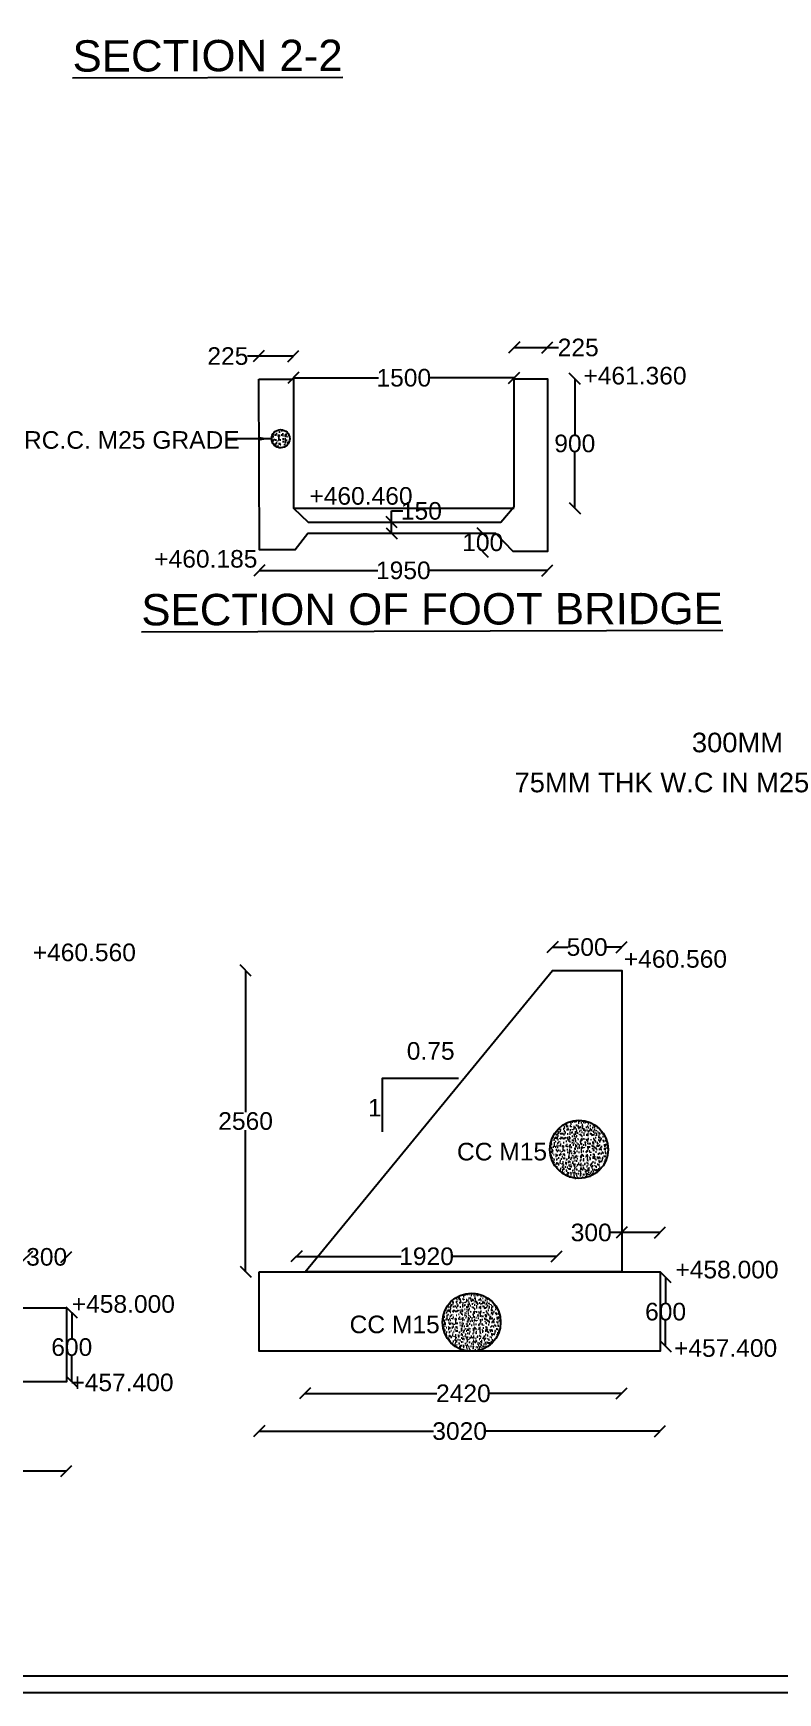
# Model space of a CAD drawing. Header units: millimetres. Extents: x 5124 to 6568637, y 2311 to 91879094.
# Drawn here: x 3548444 to 3554793, y 45932531 to 45946678 of the extents above; entities that cross this region are included whole.
import ezdxf

# ---------------------------------------------------------------- set-up
doc = ezdxf.new("R2010")
doc.units = ezdxf.units.MM
doc.header["$MEASUREMENT"] = 0
for name, color, linetype in [('DIMENSION', 7, 'Continuous'), ('DRAWING', 7, 'Continuous'), ('TEXT', 7, 'Continuous')]:
    doc.layers.add(name, color=color, linetype=linetype)
doc.styles.get("Standard").update_dxf_attribs({"font": 'arial.ttf', "height": 150})
doc.dimstyles.get("Standard").update_dxf_attribs({"dimtxt": 200, "dimasz": 110, "dimexe": 0.18, "dimexo": 0.0625, "dimgap": 0.09, "dimtad": 0, "dimtih": 1, "dimtoh": 1, "dimdec": 0, "dimzin": 0, "dimdsep": 46, "dimtxsty": 'Standard', "dimblk": 'OBLIQUE', "dimcen": 0.09, "dimse1": 1, "dimse2": 1, "dimadec": 0, "dimazin": 0, "dimtfac": 1, "dimtdec": 0, "dimtofl": 0, "dimtmove": 0, "dimatfit": 3, "dimfxl": 1, "dimtolj": 1, "dimtzin": 0, "dimarcsym": 0})

# ---------------------------------------------------------------- blocks, each defined once
blk = doc.blocks.new('_Oblique')
at = {"color": 0, "linetype": 'ByBlock', "lineweight": -2}
blk.add_line((-0.5, -0.5), (0.5, 0.5), dxfattribs=at)
blk = doc.blocks.new('*D91')
at = {"layer": 'Defpoints', "color": 0, "transparency": 16777216}
for p in [(3550367, 45943925), (3550367, 45943729), (3550662, 45943730)]:
    blk.add_point(p, dxfattribs=at)
at = {"layer": 'DIMENSION', "color": 0, "lineweight": -2, "transparency": 16777216}
for p, q in [((3550367, 45943925), (3550272, 45943925)), ((3550662, 45943925), (3550367, 45943925))]:
    blk.add_line(p, q, dxfattribs=at)
at = {"layer": 'DIMENSION', "color": 0, "lineweight": -2, "transparency": 16777216, "xscale": 95, "yscale": 95, "zscale": 95, "rotation": 180}
blk.add_blockref('_Oblique', (3550367, 45943925), dxfattribs=at)
at = {"layer": 'DIMENSION', "color": 0, "lineweight": -2, "transparency": 16777216, "xscale": 95, "yscale": 95, "zscale": 95}
blk.add_blockref('_Oblique', (3550662, 45943925), dxfattribs=at)
at = {"layer": 'DIMENSION', "color": 0, "transparency": 16777216, "insert": (3550104, 45943925), "char_height": 150, "attachment_point": 5}
blk.add_mtext('\\A1;225', dxfattribs=at)
blk = doc.blocks.new('*D92')
at = {"layer": 'Defpoints', "color": 0, "transparency": 16777216}
for p in [(3550662, 45943730), (3552545, 45943740), (3552545, 45943731)]:
    blk.add_point(p, dxfattribs=at)
at = {"layer": 'DIMENSION', "color": 0, "lineweight": -2, "transparency": 16777216}
for p, q in [((3550662, 45943740), (3551387, 45943740)), ((3552545, 45943740), (3551820, 45943740))]:
    blk.add_line(p, q, dxfattribs=at)
at = {"layer": 'DIMENSION', "color": 0, "lineweight": -2, "transparency": 16777216, "xscale": 95, "yscale": 95, "zscale": 95, "rotation": 180}
blk.add_blockref('_Oblique', (3550662, 45943740), dxfattribs=at)
at = {"layer": 'DIMENSION', "color": 0, "lineweight": -2, "transparency": 16777216, "xscale": 95, "yscale": 95, "zscale": 95}
blk.add_blockref('_Oblique', (3552545, 45943740), dxfattribs=at)
at = {"layer": 'DIMENSION', "color": 0, "transparency": 16777216, "insert": (3551604, 45943740), "char_height": 150, "attachment_point": 5}
blk.add_mtext('\\A1;1500', dxfattribs=at)
blk = doc.blocks.new('*D93')
at = {"layer": 'Defpoints', "color": 0, "transparency": 16777216}
for p in [(3552828, 45943998), (3552545, 45943731), (3552828, 45943731)]:
    blk.add_point(p, dxfattribs=at)
at = {"layer": 'DIMENSION', "color": 0, "lineweight": -2, "transparency": 16777216}
for p, q in [((3552545, 45943998), (3552828, 45943998)), ((3552828, 45943998), (3552923, 45943998))]:
    blk.add_line(p, q, dxfattribs=at)
at = {"layer": 'DIMENSION', "color": 0, "lineweight": -2, "transparency": 16777216, "xscale": 95, "yscale": 95, "zscale": 95, "rotation": 180}
blk.add_blockref('_Oblique', (3552545, 45943998), dxfattribs=at)
at = {"layer": 'DIMENSION', "color": 0, "lineweight": -2, "transparency": 16777216, "xscale": 95, "yscale": 95, "zscale": 95}
blk.add_blockref('_Oblique', (3552828, 45943998), dxfattribs=at)
at = {"layer": 'DIMENSION', "color": 0, "transparency": 16777216, "insert": (3553091, 45943998), "char_height": 150, "attachment_point": 5}
blk.add_mtext('\\A1;225', dxfattribs=at)
blk = doc.blocks.new('*D94')
at = {"layer": 'Defpoints', "color": 0, "transparency": 16777216}
for p in [(3552828, 45943731), (3552532, 45942629), (3553062, 45942629)]:
    blk.add_point(p, dxfattribs=at)
at = {"layer": 'DIMENSION', "color": 0, "lineweight": -2, "transparency": 16777216}
for p, q in [((3553062, 45943731), (3553062, 45943257)), ((3553062, 45942629), (3553062, 45943103))]:
    blk.add_line(p, q, dxfattribs=at)
at = {"layer": 'DIMENSION', "color": 0, "lineweight": -2, "transparency": 16777216, "xscale": 95, "yscale": 95, "zscale": 95}
for p, rotation in [((3553062, 45943731), 90), ((3553062, 45942629), 270)]:
    blk.add_blockref('_Oblique', p, dxfattribs=dict(at, rotation=rotation))
at = {"layer": 'DIMENSION', "color": 0, "transparency": 16777216, "insert": (3553062, 45943180), "char_height": 150, "attachment_point": 5}
blk.add_mtext('\\A1;900', dxfattribs=at)
blk = doc.blocks.new('*D95')
at = {"layer": 'Defpoints', "color": 0, "transparency": 16777216}
for p in [(3551500, 45942510), (3551500, 45942510), (3551500, 45942414)]:
    blk.add_point(p, dxfattribs=at)
at = {"layer": 'DIMENSION', "color": 0, "lineweight": -2, "transparency": 16777216}
for p, q in [((3551500, 45942510), (3551500, 45942605)), ((3551500, 45942605), (3551595, 45942605)), ((3551500, 45942414), (3551500, 45942510))]:
    blk.add_line(p, q, dxfattribs=at)
at = {"layer": 'DIMENSION', "color": 0, "lineweight": -2, "transparency": 16777216, "xscale": 95, "yscale": 95, "zscale": 95}
for p, rotation in [((3551500, 45942510), 90), ((3551500, 45942414), 270)]:
    blk.add_blockref('_Oblique', p, dxfattribs=dict(at, rotation=rotation))
at = {"layer": 'DIMENSION', "color": 0, "transparency": 16777216, "insert": (3551754, 45942605), "char_height": 150, "attachment_point": 5}
blk.add_mtext('\\A1;150', dxfattribs=at)
blk = doc.blocks.new('*D96')
at = {"layer": 'Defpoints', "color": 0, "transparency": 16777216}
for p in [(3552388, 45942414), (3552277, 45942260), (3552536, 45942260)]:
    blk.add_point(p, dxfattribs=at)
at = {"layer": 'DIMENSION', "color": 0, "lineweight": -2, "transparency": 16777216}
for p, q in [((3552277, 45942414), (3552277, 45942414)), ((3552277, 45942260), (3552277, 45942260))]:
    blk.add_line(p, q, dxfattribs=at)
at = {"layer": 'DIMENSION', "color": 0, "lineweight": -2, "transparency": 16777216, "xscale": 95, "yscale": 95, "zscale": 95}
for p, rotation in [((3552277, 45942414), 90), ((3552277, 45942260), 270)]:
    blk.add_blockref('_Oblique', p, dxfattribs=dict(at, rotation=rotation))
at = {"layer": 'DIMENSION', "color": 0, "transparency": 16777216, "insert": (3552277, 45942337), "char_height": 150, "attachment_point": 5}
blk.add_mtext('\\A1;100', dxfattribs=at)
blk = doc.blocks.new('*D98')
at = {"layer": 'Defpoints', "color": 0, "transparency": 16777216}
for p in [(3550372, 45942273), (3552828, 45942273), (3552828, 45942098)]:
    blk.add_point(p, dxfattribs=at)
at = {"layer": 'DIMENSION', "color": 0, "lineweight": -2, "transparency": 16777216}
for p, q in [((3550372, 45942098), (3551383, 45942098)), ((3552828, 45942098), (3551817, 45942098))]:
    blk.add_line(p, q, dxfattribs=at)
at = {"layer": 'DIMENSION', "color": 0, "lineweight": -2, "transparency": 16777216, "xscale": 95, "yscale": 95, "zscale": 95, "rotation": 180}
blk.add_blockref('_Oblique', (3550372, 45942098), dxfattribs=at)
at = {"layer": 'DIMENSION', "color": 0, "lineweight": -2, "transparency": 16777216, "xscale": 95, "yscale": 95, "zscale": 95}
blk.add_blockref('_Oblique', (3552828, 45942098), dxfattribs=at)
at = {"layer": 'DIMENSION', "color": 0, "transparency": 16777216, "insert": (3551600, 45942098), "char_height": 150, "attachment_point": 5}
blk.add_mtext('\\A1;1950', dxfattribs=at)
blk = doc.blocks.new('*D153')
at = {"layer": 'Defpoints', "color": 0, "transparency": 16777216}
for p in [(3548390, 45936246), (3548390, 45935811), (3548727, 45935811)]:
    blk.add_point(p, dxfattribs=at)
at = {"layer": 'DRAWING', "color": 0, "lineweight": -2, "transparency": 16777216}
for p, q in [((3548390, 45936246), (3548393, 45936246)), ((3548727, 45936246), (3548724, 45936246))]:
    blk.add_line(p, q, dxfattribs=at)
at = {"layer": 'DRAWING', "color": 0, "lineweight": -2, "transparency": 16777216, "xscale": 95, "yscale": 95, "zscale": 95, "rotation": 180}
blk.add_blockref('_Oblique', (3548390, 45936246), dxfattribs=at)
at = {"layer": 'DRAWING', "color": 0, "lineweight": -2, "transparency": 16777216, "xscale": 95, "yscale": 95, "zscale": 95}
blk.add_blockref('_Oblique', (3548727, 45936246), dxfattribs=at)
at = {"layer": 'DRAWING', "color": 0, "transparency": 16777216, "insert": (3548559, 45936246), "char_height": 150, "attachment_point": 5}
blk.add_mtext('\\A1;300', dxfattribs=at)
blk = doc.blocks.new('*D156')
at = {"layer": 'Defpoints', "color": 0, "transparency": 16777216}
for p in [(3543110, 45935183), (3548727, 45935183), (3548727, 45934421)]:
    blk.add_point(p, dxfattribs=at)
at = {"layer": 'DRAWING', "color": 0, "lineweight": -2, "transparency": 16777216}
for p, q in [((3543110, 45934421), (3545692, 45934421)), ((3548727, 45934421), (3546146, 45934421))]:
    blk.add_line(p, q, dxfattribs=at)
at = {"layer": 'DRAWING', "color": 0, "lineweight": -2, "transparency": 16777216, "xscale": 95, "yscale": 95, "zscale": 95, "rotation": 180}
blk.add_blockref('_Oblique', (3543110, 45934421), dxfattribs=at)
at = {"layer": 'DRAWING', "color": 0, "lineweight": -2, "transparency": 16777216, "xscale": 95, "yscale": 95, "zscale": 95}
blk.add_blockref('_Oblique', (3548727, 45934421), dxfattribs=at)
at = {"layer": 'DRAWING', "color": 0, "transparency": 16777216, "insert": (3545919, 45934421), "char_height": 150, "attachment_point": 5}
blk.add_mtext('\\A1;4940', dxfattribs=at)
blk = doc.blocks.new('*D159')
at = {"layer": 'Defpoints', "color": 0, "transparency": 16777216}
for p in [(3548773, 45935771), (3548773, 45935771), (3548727, 45935183)]:
    blk.add_point(p, dxfattribs=at)
at = {"layer": 'DRAWING', "color": 0, "lineweight": -2, "transparency": 16777216}
for p, q in [((3548773, 45935771), (3548773, 45935553)), ((3548773, 45935183), (3548773, 45935400))]:
    blk.add_line(p, q, dxfattribs=at)
at = {"layer": 'DRAWING', "color": 0, "lineweight": -2, "transparency": 16777216, "xscale": 95, "yscale": 95, "zscale": 95}
for p, rotation in [((3548773, 45935771), 90), ((3548773, 45935183), 270)]:
    blk.add_blockref('_Oblique', p, dxfattribs=dict(at, rotation=rotation))
at = {"layer": 'DRAWING', "color": 0, "transparency": 16777216, "insert": (3548773, 45935477), "char_height": 150, "attachment_point": 5}
blk.add_mtext('\\A1;600', dxfattribs=at)
blk = doc.blocks.new('*D160')
at = {"layer": 'Defpoints', "color": 0, "transparency": 16777216}
for p in [(3553836, 45936073), (3553836, 45936073), (3553791, 45935485)]:
    blk.add_point(p, dxfattribs=at)
at = {"layer": 'DRAWING', "color": 0, "lineweight": -2, "transparency": 16777216}
for p, q in [((3553836, 45936073), (3553836, 45935856)), ((3553836, 45935485), (3553836, 45935702))]:
    blk.add_line(p, q, dxfattribs=at)
at = {"layer": 'DRAWING', "color": 0, "lineweight": -2, "transparency": 16777216, "xscale": 95, "yscale": 95, "zscale": 95}
for p, rotation in [((3553836, 45936073), 90), ((3553836, 45935485), 270)]:
    blk.add_blockref('_Oblique', p, dxfattribs=dict(at, rotation=rotation))
at = {"layer": 'DRAWING', "color": 0, "transparency": 16777216, "insert": (3553836, 45935779), "char_height": 150, "attachment_point": 5}
blk.add_mtext('\\A1;600', dxfattribs=at)
blk = doc.blocks.new('*D161')
at = {"layer": 'Defpoints', "color": 0, "transparency": 16777216}
for p in [(3552907, 45936251), (3550689, 45936120), (3552907, 45936120)]:
    blk.add_point(p, dxfattribs=at)
at = {"layer": 'DRAWING', "color": 0, "lineweight": -2, "transparency": 16777216}
for p, q in [((3550689, 45936251), (3551581, 45936251)), ((3552907, 45936251), (3552014, 45936251))]:
    blk.add_line(p, q, dxfattribs=at)
at = {"layer": 'DRAWING', "color": 0, "lineweight": -2, "transparency": 16777216, "xscale": 95, "yscale": 95, "zscale": 95, "rotation": 180}
blk.add_blockref('_Oblique', (3550689, 45936251), dxfattribs=at)
at = {"layer": 'DRAWING', "color": 0, "lineweight": -2, "transparency": 16777216, "xscale": 95, "yscale": 95, "zscale": 95}
blk.add_blockref('_Oblique', (3552907, 45936251), dxfattribs=at)
at = {"layer": 'DRAWING', "color": 0, "transparency": 16777216, "insert": (3551798, 45936251), "char_height": 150, "attachment_point": 5}
blk.add_mtext('\\A1;1920', dxfattribs=at)
blk = doc.blocks.new('*D162')
at = {"layer": 'Defpoints', "color": 0, "transparency": 16777216}
for p in [(3553462, 45936454), (3553462, 45936120), (3553789, 45936120)]:
    blk.add_point(p, dxfattribs=at)
at = {"layer": 'DRAWING', "color": 0, "lineweight": -2, "transparency": 16777216}
for p, q in [((3553462, 45936454), (3553367, 45936454)), ((3553789, 45936454), (3553462, 45936454))]:
    blk.add_line(p, q, dxfattribs=at)
at = {"layer": 'DRAWING', "color": 0, "lineweight": -2, "transparency": 16777216, "xscale": 95, "yscale": 95, "zscale": 95, "rotation": 180}
blk.add_blockref('_Oblique', (3553462, 45936454), dxfattribs=at)
at = {"layer": 'DRAWING', "color": 0, "lineweight": -2, "transparency": 16777216, "xscale": 95, "yscale": 95, "zscale": 95}
blk.add_blockref('_Oblique', (3553789, 45936454), dxfattribs=at)
at = {"layer": 'DRAWING', "color": 0, "transparency": 16777216, "insert": (3553202, 45936454), "char_height": 150, "attachment_point": 5}
blk.add_mtext('\\A1;300', dxfattribs=at)
blk = doc.blocks.new('*D163')
at = {"layer": 'Defpoints', "color": 0, "transparency": 16777216}
for p in [(3550762, 45936120), (3553462, 45936120), (3553462, 45935083)]:
    blk.add_point(p, dxfattribs=at)
at = {"layer": 'DRAWING', "color": 0, "lineweight": -2, "transparency": 16777216}
for p, q in [((3550762, 45935083), (3551887, 45935083)), ((3553462, 45935083), (3552337, 45935083))]:
    blk.add_line(p, q, dxfattribs=at)
at = {"layer": 'DRAWING', "color": 0, "lineweight": -2, "transparency": 16777216, "xscale": 95, "yscale": 95, "zscale": 95, "rotation": 180}
blk.add_blockref('_Oblique', (3550762, 45935083), dxfattribs=at)
at = {"layer": 'DRAWING', "color": 0, "lineweight": -2, "transparency": 16777216, "xscale": 95, "yscale": 95, "zscale": 95}
blk.add_blockref('_Oblique', (3553462, 45935083), dxfattribs=at)
at = {"layer": 'DRAWING', "color": 0, "transparency": 16777216, "insert": (3552112, 45935083), "char_height": 150, "attachment_point": 5}
blk.add_mtext('\\A1;2420', dxfattribs=at)
blk = doc.blocks.new('*D164')
at = {"layer": 'Defpoints', "color": 0, "transparency": 16777216}
for p in [(3550371, 45935442), (3553789, 45935442), (3553789, 45934761)]:
    blk.add_point(p, dxfattribs=at)
at = {"layer": 'DRAWING', "color": 0, "lineweight": -2, "transparency": 16777216}
for p, q in [((3550371, 45934761), (3551856, 45934761)), ((3553789, 45934761), (3552304, 45934761))]:
    blk.add_line(p, q, dxfattribs=at)
at = {"layer": 'DRAWING', "color": 0, "lineweight": -2, "transparency": 16777216, "xscale": 95, "yscale": 95, "zscale": 95, "rotation": 180}
blk.add_blockref('_Oblique', (3550371, 45934761), dxfattribs=at)
at = {"layer": 'DRAWING', "color": 0, "lineweight": -2, "transparency": 16777216, "xscale": 95, "yscale": 95, "zscale": 95}
blk.add_blockref('_Oblique', (3553789, 45934761), dxfattribs=at)
at = {"layer": 'DRAWING', "color": 0, "transparency": 16777216, "insert": (3552080, 45934761), "char_height": 150, "attachment_point": 5}
blk.add_mtext('\\A1;3020', dxfattribs=at)
blk = doc.blocks.new('*D165')
at = {"layer": 'Defpoints', "color": 0, "transparency": 16777216}
for p in [(3552872, 45938887), (3552872, 45938688), (3553462, 45938688)]:
    blk.add_point(p, dxfattribs=at)
at = {"layer": 'DRAWING', "color": 0, "lineweight": -2, "transparency": 16777216}
for p, q in [((3552872, 45938887), (3553002, 45938887)), ((3553462, 45938887), (3553333, 45938887))]:
    blk.add_line(p, q, dxfattribs=at)
at = {"layer": 'DRAWING', "color": 0, "lineweight": -2, "transparency": 16777216, "xscale": 95, "yscale": 95, "zscale": 95, "rotation": 180}
blk.add_blockref('_Oblique', (3552872, 45938887), dxfattribs=at)
at = {"layer": 'DRAWING', "color": 0, "lineweight": -2, "transparency": 16777216, "xscale": 95, "yscale": 95, "zscale": 95}
blk.add_blockref('_Oblique', (3553462, 45938887), dxfattribs=at)
at = {"layer": 'DRAWING', "color": 0, "transparency": 16777216, "insert": (3553167, 45938887), "char_height": 150, "attachment_point": 5}
blk.add_mtext('\\A1;500', dxfattribs=at)
blk = doc.blocks.new('*D166')
at = {"layer": 'Defpoints', "color": 0, "transparency": 16777216}
for p in [(3550255, 45938688), (3552872, 45938688), (3550371, 45936120)]:
    blk.add_point(p, dxfattribs=at)
at = {"layer": 'DRAWING', "color": 0, "lineweight": -2, "transparency": 16777216}
for p, q in [((3550255, 45938688), (3550255, 45937481)), ((3550255, 45936120), (3550255, 45937327))]:
    blk.add_line(p, q, dxfattribs=at)
at = {"layer": 'DRAWING', "color": 0, "lineweight": -2, "transparency": 16777216, "xscale": 95, "yscale": 95, "zscale": 95}
for p, rotation in [((3550255, 45938688), 90), ((3550255, 45936120), 270)]:
    blk.add_blockref('_Oblique', p, dxfattribs=dict(at, rotation=rotation))
at = {"layer": 'DRAWING', "color": 0, "transparency": 16777216, "insert": (3550255, 45937404), "char_height": 150, "attachment_point": 5}
blk.add_mtext('\\A1;2560', dxfattribs=at)

msp = doc.modelspace()

# ---------------------------------------------------------------- hatches: boundary and pattern name
at = {"layer": 'DRAWING'}
h = msp.add_hatch(dxfattribs=at)
h.set_pattern_fill('AR-CONC,_O', color=256, scale=10)
h.set_pattern_definition([(50, (115908.6, -17491.59), (71.72601826, -6.2752135), [7.5, -82.5]), (355, (115908.6, -17491.59), (-13.87513336, 75.21921337), [6, -66]), (100.4514, (115914.58, -17492.11), (57.85093817, 68.94395421), [6.374019, -70.1142112]), (46.1842, (115908.6, -17471.59), (106.72410486, -16.55190143), [11.25, -123.75]), (96.6356, (115917.5, -17472.97), (93.46627055, 97.4117871), [9.5610288, -105.1713]), (351.1842, (115908.6, -17471.59), (93.46619451, 97.4118601), [9, -99]), (21, (115918.6, -17476.59), (59.69070521, -40.26188907), [7.5, -82.5]), (326, (115918.6, -17476.59), (24.33153319, 72.5150045), [6, -66]), (71.4514, (115923.576, -17479.944), (84.02226286, 32.25304967), [6.374019, -70.1142112]), (37.5, (115908.601, -17491.59), (1.215985532, 33.289385383), [0, -65.2, 0, -67, 0, -66.25]), (7.5, (115908.6, -17491.59), (26.306953744, 39.441171188), [0, -38.2, 0, -63.7, 0, -25.25]), (327.5, (115886.301, -17491.59), (53.382243617, -2.255487173), [0, -25, 0, -78, 0, -103.5]), (317.5, (115876.3, -17491.59), (58.318616934, 10.010498233), [0, -32.5, 0, -51.8, 0, -73.5])])
h.paths.add_polyline_path([(3550631, 45943221.1, 1), (3550476.6, 45943221.1, 1)])
h = msp.add_hatch(dxfattribs=at)
h.set_pattern_fill('AR-CONC,_O', color=256, scale=10)
h.set_pattern_definition([(50, (118332.534, -23549.93), (71.72601826, -6.2752135), [7.5, -82.5]), (355, (118332.534, -23549.93), (-13.87513336, 75.21921337), [6, -66]), (100.4514, (118338.51, -23550.454), (57.85093817, 68.94395421), [6.374019, -70.1142112]), (46.1842, (118332.53, -23529.93), (106.72410486, -16.55190143), [11.25, -123.75]), (96.6356, (118341.43, -23531.31), (93.46627055, 97.4117871), [9.5610288, -105.1713]), (351.1842, (118332.53, -23529.93), (93.46619451, 97.4118601), [9, -99]), (21, (118342.534, -23534.93), (59.69070521, -40.26188907), [7.5, -82.5]), (326, (118342.534, -23534.93), (24.33153319, 72.5150045), [6, -66]), (71.4514, (118347.51, -23538.286), (84.02226286, 32.25304967), [6.374019, -70.1142112]), (37.5, (118332.534, -23549.93), (1.215985532, 33.289385383), [0, -65.2, 0, -67, 0, -66.25]), (7.5, (118332.534, -23549.93), (26.306953744, 39.441171188), [0, -38.2, 0, -63.7, 0, -25.25]), (327.5, (118310.234, -23549.93), (53.382243617, -2.255487173), [0, -25, 0, -78, 0, -103.5]), (317.5, (118300.234, -23549.93), (58.318616934, 10.010498233), [0, -32.5, 0, -51.8, 0, -73.5])])
h.paths.add_polyline_path([(3552849.1, 45937162.8, 1), (3553345.2, 45937162.8, 1)])
h = msp.add_hatch(dxfattribs=at)
h.set_pattern_fill('AR-CONC,_O', color=256, scale=10)
h.set_pattern_definition([(50, (117417.124, -25022.83), (71.72601826, -6.2752135), [7.5, -82.5]), (355, (117417.124, -25022.83), (-13.87513336, 75.21921337), [6, -66]), (100.4514, (117423.1, -25023.35), (57.85093817, 68.94395421), [6.374019, -70.1142112]), (46.1842, (117417.124, -25002.83), (106.72410486, -16.55190143), [11.25, -123.75]), (96.6356, (117426.02, -25004.21), (93.46627055, 97.4117871), [9.5610288, -105.1713]), (351.1842, (117417.12, -25002.83), (93.46619451, 97.4118601), [9, -99]), (21, (117427.124, -25007.83), (59.69070521, -40.26188907), [7.5, -82.5]), (326, (117427.124, -25007.83), (24.33153319, 72.5150045), [6, -66]), (71.4514, (117432.1, -25011.18), (84.02226286, 32.25304967), [6.374019, -70.1142112]), (37.5, (117417.124, -25022.828), (1.215985532, 33.289385383), [0, -65.2, 0, -67, 0, -66.25]), (7.5, (117417.124, -25022.828), (26.306953744, 39.441171188), [0, -38.2, 0, -63.7, 0, -25.25]), (327.5, (117394.824, -25022.828), (53.382243617, -2.255487173), [0, -25, 0, -78, 0, -103.5]), (317.5, (117384.824, -25022.83), (58.318616934, 10.010498233), [0, -32.5, 0, -51.8, 0, -73.5])])
h.paths.add_polyline_path([(3551933.7, 45935689.9, 1), (3552429.8, 45935689.9, 1)])

# ---------------------------------------------------------------- linework, layer by layer
at = {"layer": 'DIMENSION'}
for points in [[(3536785.4, 45961460.9), (3578142.4, 45961460.9), (3578142.4, 45932530.8), (3536785.4, 45932530.8)], [(3536928.3, 45961317.9), (3577999.4, 45961317.9), (3577999.4, 45932673.8), (3536928.3, 45932673.8)]]:
    msp.add_lwpolyline(points, close=True, dxfattribs=at)
at = {"layer": 'DRAWING'}
for points in [[(3550366.8, 45943729.7), (3550662.2, 45943729.7), (3550662.2, 45942629.3), (3550788.2, 45942509.9), (3552430, 45942509.9), (3552544.9, 45942644.4), (3552544.9, 45943731), (3552828.3, 45943731), (3552828.3, 45942260.1), (3552536, 45942260.1), (3552388.3, 45942414.2), (3550785.9, 45942414.2), (3550677.6, 45942273.2), (3550372.2, 45942273.2), (3550366.8, 45943729.7)], [(3550662.2, 45942629.3), (3552544.9, 45942629.3)], [(3552071.7, 45937768.7), (3551420.6, 45937768.7), (3551420.6, 45937311.9)]]:
    msp.add_lwpolyline(points, dxfattribs=at)
for points in [[(3553462.5, 45936120.3), (3550761.9, 45936120.3), (3552871.9, 45938687.6), (3553462.5, 45938687.6)], [(3550371.5, 45936120.3), (3553788.6, 45936120.3), (3553788.6, 45935441.8), (3550371.5, 45935441.8)], [(3543110.1, 45935811.2), (3548727.5, 45935811.2), (3548727.5, 45935182.9), (3543110.1, 45935182.9)]]:
    msp.add_lwpolyline(points, close=True, dxfattribs=at)
for centre, radius in [((3550553.8, 45943221.1), 77.2), ((3553097.1, 45937162.8), 248), ((3552181.7, 45935689.9), 248)]:
    msp.add_circle(centre, radius, dxfattribs=at)

# ---------------------------------------------------------------- texts
at = {"layer": 'TEXT'}
for s, p in [('%%USECTION 2-2', (3548779.9, 45946349.9)), ('%%USECTION OF FOOT BRIDGE', (3549366.4, 45941629.5))]:
    msp.add_text(s, height=267.298, rotation=0.1412, dxfattribs=at).set_placement(p)
for s, height, p in [('+461.360', 150, (3553135.1, 45943683.8)), (' RC.C. M25 GRADE', 150, (3548307.2, 45943135.4)), ('+460.460', 150, (3550799, 45942658.5)), ('+460.185', 150, (3549476.1, 45942122.1)), ('300MM TH. RC.C. SLAB IN M25', 166.901, (3554060.3, 45940548.1)), ('75MM THK W.C IN M25', 166.901, (3552548.1, 45940207.1)), ('+460.560', 150, (3548440, 45938767.6)), ('+460.560', 150, (3553480.1, 45938711.8)), ('0.75', 150, (3551629.4, 45937927.7)), ('1 ', 150, (3551298.6, 45937443.6)), ('CC M15', 150, (3552057.2, 45937069)), ('+458.000', 150, (3553919.4, 45936063.8)), ('+458.000', 150, (3548772.6, 45935770.6)), ('CC M15', 150, (3551141.8, 45935596.1)), ('+457.400', 150, (3553907.9, 45935395)), ('+457.400', 150, (3548761.1, 45935101.8))]:
    msp.add_text(s, height=height, dxfattribs=at).set_placement(p)

# ---------------------------------------------------------------- dimensions: what is measured, and where the dimension line sits
at = {"layer": 'DIMENSION'}
for base, p1, p2, text, picture, middle in [((3552828.3, 45943998), (3552544.9, 45943731), (3552828.3, 45943731), '225', '*D93', (3553090.9, 45943998)), ((3550366.8, 45943925.1), (3550662.2, 45943729.7), (3550366.8, 45943728.6), '225', '*D91', (3550104.2, 45943925.1)), ((3552544.9, 45943740.5), (3550662.2, 45943729.7), (3552544.9, 45943731), '1500', '*D92', (3551603.5, 45943740.5)), ((3552828.3, 45942097.7), (3550372.2, 45942273.2), (3552828.3, 45942273.2), '1950', '*D98', (3551600.2, 45942097.7))]:
    dim = msp.add_linear_dim(base=base, p1=p1, p2=p2, text=text, dimstyle='Standard', override={"dimasz": 95, "dimfxl": 2000, "dimarcsym": 1}, dxfattribs=at)
    dim.commit()
    dim.dimension.update_dxf_attribs({"geometry": picture, "text_midpoint": middle})
for base, p1, p2, text, picture, middle in [((3553061.5, 45942629.3), (3552828.3, 45943731), (3552532, 45942629.3), '900', '*D94', (3553061.5, 45943180.1)), ((3551500.1, 45942509.9), (3551500.1, 45942414.2), (3551500.1, 45942509.9), '150', '*D95', (3551753.6, 45942604.9)), ((3552276.7, 45942260.1), (3552388.3, 45942414.2), (3552536, 45942260.1), '100', '*D96', (3552276.7, 45942337.2))]:
    dim = msp.add_linear_dim(base=base, p1=p1, p2=p2, angle=90, text=text, dimstyle='Standard', override={"dimasz": 95, "dimfxl": 2000, "dimarcsym": 1}, dxfattribs=at)
    dim.commit()
    dim.dimension.update_dxf_attribs({"geometry": picture, "text_midpoint": middle})
at = {"layer": 'DRAWING'}
for base, p1, p2, text, picture, middle in [((3552871.9, 45938887), (3553462.5, 45938687.6), (3552871.9, 45938687.6), '500', '*D165', (3553167.2, 45938887)), ((3553462.5, 45936453.9), (3553788.6, 45936120.3), (3553462.5, 45936120.3), '300', '*D162', (3553202, 45936453.9)), ((3548390.2, 45936246.2), (3548727.5, 45935811.2), (3548390.2, 45935811.2), '300', '*D153', (3548558.8, 45936246.2)), ((3552906.6, 45936251.2), (3550688.7, 45936120.3), (3552906.6, 45936120.3), '1920', '*D161', (3551797.6, 45936251.2)), ((3553462.5, 45935082.7), (3550761.9, 45936120.3), (3553462.5, 45936120.3), '2420', '*D163', (3552112.2, 45935082.7)), ((3553788.6, 45934761.2), (3550371.5, 45935441.8), (3553788.6, 45935441.8), '3020', '*D164', (3552080, 45934761.2)), ((3548727.5, 45934420.7), (3543110.1, 45935182.9), (3548727.5, 45935182.9), '4940', '*D156', (3545918.8, 45934420.7))]:
    dim = msp.add_linear_dim(base=base, p1=p1, p2=p2, text=text, dimstyle='Standard', override={"dimasz": 95, "dimfxl": 2000, "dimarcsym": 1}, dxfattribs=at)
    dim.commit()
    dim.dimension.update_dxf_attribs({"geometry": picture, "text_midpoint": middle})
for base, p1, p2, text, picture, middle in [((3550254.6, 45938687.6), (3550371.5, 45936120.3), (3552871.9, 45938687.6), '2560', '*D166', (3550254.6, 45937403.9)), ((3553836.1, 45936072.8), (3553790.9, 45935485), (3553836.1, 45936072.8), '600', '*D160', (3553836.1, 45935778.9)), ((3548772.6, 45935770.6), (3548727.5, 45935182.9), (3548772.6, 45935770.6), '600', '*D159', (3548772.6, 45935476.7))]:
    dim = msp.add_linear_dim(base=base, p1=p1, p2=p2, angle=90, text=text, dimstyle='Standard', override={"dimasz": 95, "dimfxl": 2000, "dimarcsym": 1}, dxfattribs=at)
    dim.commit()
    dim.dimension.update_dxf_attribs({"geometry": picture, "text_midpoint": middle})

# ---------------------------------------------------------------- leaders
at = {"layer": 'DIMENSION'}
msp.add_leader([(3550470.5, 45943221.2), (3550090, 45943219.4)], dimstyle='Standard', override={"dimasz": 95, "dimgap": 0.09, "dimtad": 0, "dimfxl": 2000, "dimarcsym": 1}, dxfattribs=at)

doc.saveas('drawing.dxf')
